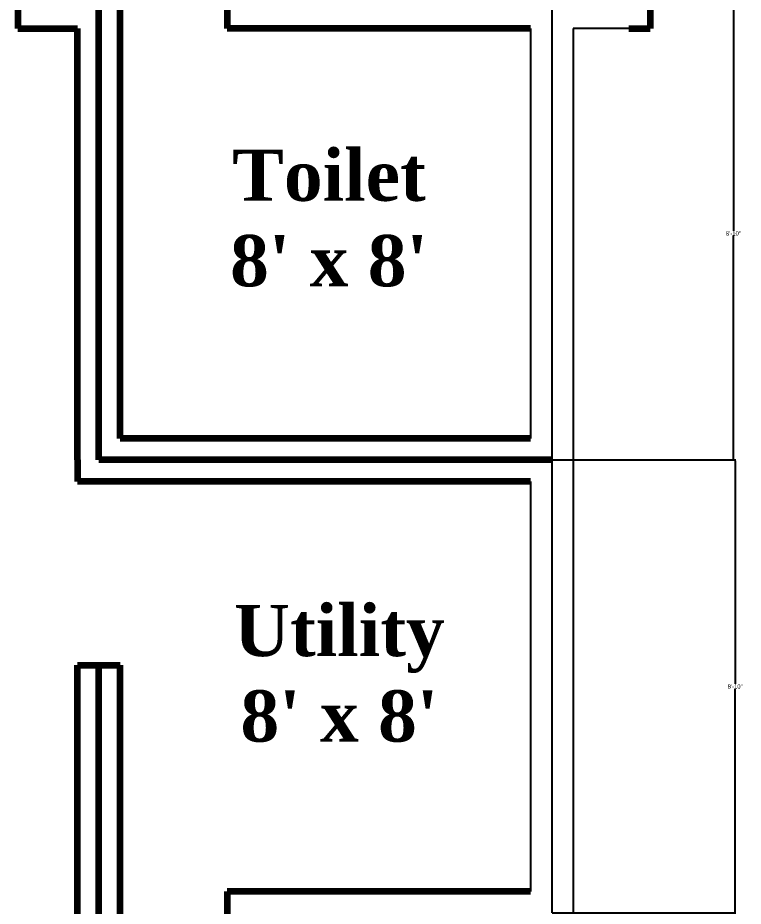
# Model space of a CAD drawing. Header units: inches. Extents: x 702 to 1903, y 288 to 1112.
# Drawn here: x 1722.8 to 1892.6, y 694 to 901.9 of the extents above; entities that cross this region are included whole.
import ezdxf

# ---------------------------------------------------------------- set-up
doc = ezdxf.new("R2010")
doc.units = ezdxf.units.IN
doc.header["$MEASUREMENT"] = 0
doc.dimstyles.get("Standard").update_dxf_attribs({"dimtxt": 1, "dimasz": 0.18, "dimexe": 0.18, "dimexo": 0.0625, "dimgap": 0.09, "dimtad": 0, "dimtih": 1, "dimtoh": 1, "dimdec": 0, "dimzin": 2, "dimdsep": 46, "dimlunit": 4, "dimtxsty": 'Standard', "dimcen": 0.09, "dimclrt": 6, "dimadec": 0, "dimazin": 0, "dimtfac": 1, "dimtdec": 0, "dimtofl": 0, "dimtmove": 0, "dimatfit": 3, "dimfxl": 1, "dimtolj": 1, "dimtzin": 0, "dimarcsym": 0})

# ---------------------------------------------------------------- blocks, each defined once
blk = doc.blocks.new('*D66')
at = {"color": 0, "lineweight": -2}
for p, q in [((1847.84, 798.46), (1890.88, 798.46)), ((1890.7, 798.28), (1890.7, 746.05)), ((1890.7, 692.64), (1890.7, 744.87)), ((1847.84, 692.46), (1890.88, 692.46))]:
    blk.add_line(p, q, dxfattribs=at)
at = {"color": 0}
for points in [[(1890.67, 798.28), (1890.73, 798.28), (1890.7, 798.46)], [(1890.67, 692.64), (1890.73, 692.64), (1890.7, 692.46)]]:
    blk.add_solid(points, dxfattribs=at)
at = {"layer": 'Defpoints', "color": 0}
for p in [(1847.78, 798.46), (1847.78, 692.46), (1890.7, 692.46)]:
    blk.add_point(p, dxfattribs=at)
at = {"color": 6, "lineweight": 100, "insert": (1890.7, 745.46), "char_height": 1, "attachment_point": 5}
blk.add_mtext('\\A1;8\'-10"', dxfattribs=at)
blk = doc.blocks.new('*D68')
at = {"color": 0, "lineweight": -2}
for p, q in [((1847.84, 904.46), (1890.47, 904.46)), ((1890.29, 904.28), (1890.29, 852.05)), ((1890.29, 798.64), (1890.29, 850.87)), ((1847.84, 798.46), (1890.47, 798.46))]:
    blk.add_line(p, q, dxfattribs=at)
at = {"color": 0}
for points in [[(1890.26, 904.28), (1890.32, 904.28), (1890.29, 904.46)], [(1890.26, 798.64), (1890.32, 798.64), (1890.29, 798.46)]]:
    blk.add_solid(points, dxfattribs=at)
at = {"layer": 'Defpoints', "color": 0}
for p in [(1847.78, 904.46), (1847.78, 798.46), (1890.29, 798.46)]:
    blk.add_point(p, dxfattribs=at)
at = {"color": 6, "lineweight": 100, "insert": (1890.29, 851.46), "char_height": 1, "attachment_point": 5}
blk.add_mtext('\\A1;8\'-10"', dxfattribs=at)

msp = doc.modelspace()

# ---------------------------------------------------------------- linework, layer by layer
at = {"lineweight": 100}
for p, q in [((1722.78, 909.4), (1722.78, 899.4)), ((1771.78, 909.46), (1771.78, 899.46)), ((1746.78, 803.46), (1746.78, 904.46)), ((1870.78, 904.46), (1870.78, 899.46)), ((1722.78, 899.4), (1736.78, 899.4)), ((1736.78, 798.46), (1736.78, 899.4)), ((1842.78, 899.46), (1771.78, 899.46)), ((1865.78, 899.46), (1870.78, 899.46)), ((1842.78, 803.46), (1746.78, 803.46)), ((1736.78, 798.46), (1736.78, 793.46)), ((1741.78, 793.46), (1736.78, 793.46)), ((1842.78, 793.46), (1741.78, 793.46)), ((1736.78, 591.46), (1736.78, 750.46)), ((1736.78, 750.46), (1746.78, 750.46)), ((1746.78, 591.46), (1746.78, 750.46)), ((1842.78, 697.46), (1771.78, 697.46)), ((1771.78, 697.46), (1771.78, 687.46))]:
    msp.add_line(p, q, dxfattribs=at)
at = {"color": 6, "lineweight": 100}
for p, q in [((1741.78, 798.46), (1741.78, 904.46)), ((1847.78, 798.46), (1741.78, 798.46)), ((1741.78, 586.46), (1741.78, 750.46))]:
    msp.add_line(p, q, dxfattribs=at)
at = {"color": 6}
for p, q in [((1847.78, 904.46), (1847.78, 798.46)), ((1847.78, 798.46), (1847.78, 692.46))]:
    msp.add_line(p, q, dxfattribs=at)
for p, q in [((1842.78, 899.46), (1842.78, 803.46)), ((1865.78, 899.46), (1852.78, 899.46)), ((1852.78, 899.46), (1852.78, 798.46)), ((1852.78, 798.46), (1852.78, 692.46)), ((1842.78, 793.46), (1842.78, 697.46))]:
    msp.add_line(p, q)

# ---------------------------------------------------------------- texts
at = {"color": 5, "lineweight": 100, "char_height": 12, "width": 106, "attachment_point": 2}
for s, insert in [("{\\fTimes New Roman|b1|i0|c0|p18;\\C4;Toilet\\P8' x 8'}", (1795.64, 871.1)), ("{\\fTimes New Roman|b1|i0|c0|p18;\\C4;Utility\\P8' x 8'}", (1798.06, 764.56))]:
    msp.add_mtext(s, dxfattribs=dict(at, insert=insert))

# ---------------------------------------------------------------- dimensions: what is measured, and where the dimension line sits
at = {"lineweight": 100}
for base, p1, p2, picture, middle in [((1890.29, 798.46), (1847.78, 904.46), (1847.78, 798.46), '*D68', (1890.29, 851.46)), ((1890.7, 692.46), (1847.78, 798.46), (1847.78, 692.46), '*D66', (1890.7, 745.46))]:
    dim = msp.add_linear_dim(base=base, p1=p1, p2=p2, angle=90, dimstyle='Standard', dxfattribs=at)
    dim.commit()
    dim.dimension.update_dxf_attribs({"geometry": picture, "text_midpoint": middle})

doc.saveas('drawing.dxf')
